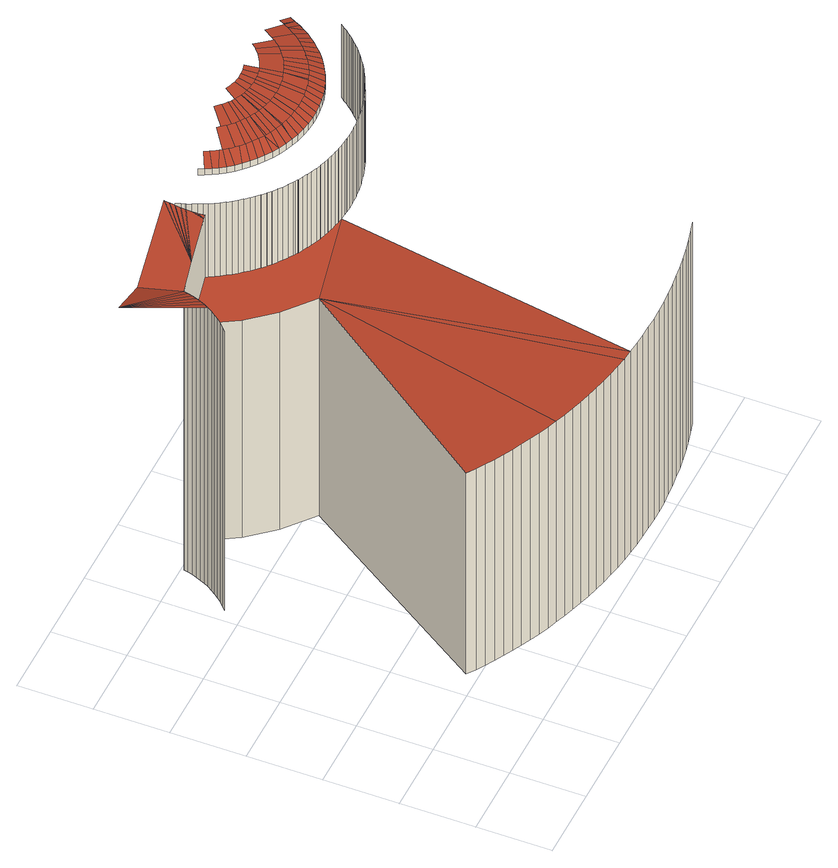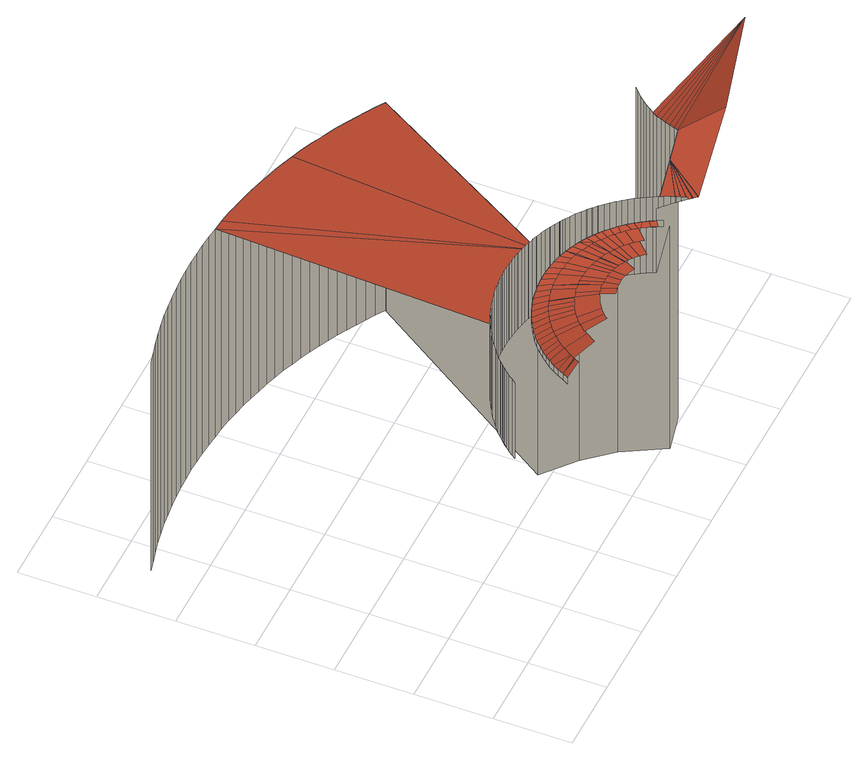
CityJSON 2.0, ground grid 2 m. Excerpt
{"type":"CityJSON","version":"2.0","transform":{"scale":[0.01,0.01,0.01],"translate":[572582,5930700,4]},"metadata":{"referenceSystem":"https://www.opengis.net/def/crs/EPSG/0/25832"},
"CityObjects":{
"building1":{"type":"Building","attributes":{"Grundfläche 2D":"390.780724","Grundhöhe NN":"4.733"},"geometry":[{"type":"MultiSurface","lod":"3","boundaries":[[[0,1,2,3]],[[0,4,1]],[[4,0,3,5]],[[6,4,5,7]],[[8,6,7,9]],[[10,8,9,11]],[[12,10,11,13]],[[14,12,13,15]],[[8,10,12,14,16,17,18,19,20,1,4,6]],[[16,14,15,21]],[[17,16,21,22]],[[23,24,25,26]],[[27,23,26,28]],[[18,17,22,29]],[[30,31,32]],[[33,27,28,34]],[[35,31,30]],[[36,31,35]],[[37,33,34,38]],[[19,18,29,39]],[[1,20,40,2]],[[41,31,36]],[[42,31,43]],[[44,37,38,45]],[[46,31,41]],[[43,31,46]],[[47,19,39,48]],[[32,44,45,49]],[[30,32,49,50]],[[35,30,50,51]],[[52,47,48,53]],[[36,35,51,54]],[[41,36,54,55]],[[46,41,55,56]],[[57,52,53,58]],[[43,46,56,59]],[[60,57,58,61]],[[62,60,61,63]],[[57,60,62,64,65,66,67,20,19,47,52]],[[68,69,42,43]],[[64,62,63,70]],[[65,64,70,71]],[[72,73,74,75]],[[66,65,71,76]],[[77,78,79,80,68,43,59,74,73]],[[81,72,75,82]],[[67,66,76,83]],[[84,85,68]],[[85,86,68]],[[87,84,68]],[[86,88,68]],[[89,87,68]],[[90,89,68]],[[91,69,68]],[[92,90,68]],[[93,67,83,94]],[[80,95,92,68]],[[67,93,20]],[[20,81,82,40]],[[96,93,94,97]],[[98,91,68,88]],[[99,96,97,100]],[[101,95,80]],[[102,101,80]],[[103,102,80]],[[89,104,105,106,107,85,84,87]],[[104,89,90,108]],[[108,90,92,109]],[[109,92,95,110]],[[103,111,112,113,110,95,101,102]],[[103,80,79,114,115]],[[111,103,115,116]],[[78,117,118,119,120,116,115,114,79]],[[121,99,100,122]],[[118,117,123,124]],[[125,126,124,123,127,128]],[[125,128,129,130]],[[130,129,131,132]],[[132,131,133,134]],[[134,133,135,136]],[[136,135,137,138]],[[139,140,138,137,141,142]],[[139,142,143,144]],[[145,146,147,148,144,143,149,150]],[[151,121,122,152]],[[146,145,153,154]],[[154,153,155,156]],[[156,155,157,158]],[[158,157,159,160]],[[160,159,161,162]],[[162,161,163,164]],[[165,151,152,166]],[[164,163,167,168]],[[168,167,169,170]],[[171,172,170,169,173,174]],[[77,73,72,81,20,175,176,177,178,179,180,181,182,183,184,185,186,187,188,189,190,191,192,193,194,195,196,197,198,199,200,201,202,203,174,173,169,167,163,161,159,157,155,153,145,150,149,143,142,141,137,135,133,131,129,128,127,123,117,78]],[[202,204,205,171,174,203]],[[20,93,175]],[[206,165,166,207]],[[204,202,201,208]],[[209,210,211,212]],[[210,213,214,211]],[[215,216,208,201,200,199]],[[213,217,218,214]],[[215,199,198,219]],[[198,197,220,219]],[[197,196,221,220]],[[217,222,223,218]],[[221,196,195,224]],[[222,225,226,223]],[[227,206,207,228]],[[225,229,230,226]],[[231,232,224,195,194,193]],[[223,233,234,218]],[[211,214,235,236,237]],[[231,193,192,238]],[[214,218,234,239,240,235]],[[229,241,242,230]],[[238,192,191,243]],[[223,226,244,245,233]],[[241,246,247,242]],[[188,248,249,250,243,191,190,189]],[[226,230,251,252,253,244]],[[242,254,255,251,230]],[[256,227,228,257]],[[246,258,259,247]],[[248,188,187,260]],[[247,261,262,254,242]],[[260,187,186,263]],[[258,264,265,259]],[[263,186,185,266]],[[259,267,268,261,247]],[[269,270,266,185,184,183]],[[271,272,273,274,275,233,245,244,253,252]],[[276,256,257,277]],[[265,278,279,267,259]],[[280,265,264,281]],[[280,278,265]],[[269,183,182,282]],[[282,182,181,283]],[[281,284,285,280]],[[286,287,254,262,261]],[[288,289,290,271,252,251,255,254,287]],[[178,291,292,293,283,181,180,179]],[[280,294,295,278]],[[296,276,277,297]],[[284,298,299,285]],[[280,285,300,301,294]],[[302,303,267,279,278]],[[291,178,177,304]],[[305,306,286,261,268,267,303]],[[304,177,176,307]],[[278,295,302]],[[285,299,308,309,300]],[[307,176,175,310]],[[311,299,298,312]],[[313,314,302,295,294]],[[311,315,316,299]],[[273,272,271,290,289,317,318,319,320,321]],[[322,323,324,325,310,175,326,327]],[[328,296,297,329]],[[299,316,308]],[[330,331,313,294,301,300]],[[312,332,333,311]],[[289,288,287,286,334,335,336,317]],[[337,338,322]],[[323,322,338,339]],[[340,341,330,300,309,308]],[[339,338,337,342]],[[286,306,305,343,344,334]],[[311,333,345,346,315]],[[305,303,302,314,347,348,343]],[[308,316,340]],[[332,349,350,333]],[[342,337,351,352]],[[353,328,329,354]],[[340,316,355]],[[341,356,330]],[[333,350,357,358,345]],[[352,351,359,360]],[[314,361,347]],[[362,363,364,355,316,315,346,345]],[[361,314,313,331,330,356,365,366]],[[349,367,368,350]],[[360,359,369,370]],[[341,340,371,372,356]],[[370,369,373,374]],[[350,368,375,376,357]],[[377,362,345,358,357,378]],[[379,353,354,380]],[[373,369,381]],[[374,373,381,382]],[[340,355,364,383,371]],[[367,384,385,368]],[[363,362,377,386,383,364]],[[361,366,365,356,372,371,383,387,388,389,390,391,347]],[[378,357,392]],[[368,385,393,394,375]],[[382,381,395,396]],[[397,398,392,357,376,375,394]],[[399,400,396,395,401,402]],[[384,403,404,385]],[[377,378,392,398,405,406,386]],[[407,379,380,408]],[[385,404,409,410,393]],[[383,386,406,411,412,387]],[[413,414,415,416,397,394,393,410,409]],[[397,416,415,417,405,398]],[[418,419,399,402,420,421]],[[403,422,423,404]],[[404,423,424,413,409]],[[406,405,417,425,426,411]],[[415,414,427,417]],[[414,413,428]],[[428,427,414]],[[429,407,408,430]],[[428,413,424,431]],[[432,433,418,421,434,435]],[[422,436,437,423]],[[417,427,438,439,440,425]],[[423,437,441,442,424]],[[428,431,443,444,445,438,427]],[[446,444,443,431,424,442,441,447,448]],[[438,445,449,450,451,439]],[[436,452,453,437]],[[437,453,448,447,441]],[[444,446,449,445]],[[454,455,456,457,432,435,458,459]],[[448,460,446]],[[446,460,461]],[[453,462,463,460,448]],[[452,464,462,453]],[[465,461,460,463]],[[455,454,466,467]],[[468,469,465,463,470]],[[467,466,471,472]],[[462,473,470,463]],[[474,475,449,446,461,465,469,468,476,477,478,479,480,481,482,483,484]],[[464,485,473,462]],[[476,468,470,486,487,477]],[[472,471,488,489]],[[470,473,490,487,486]],[[485,491,490,473]],[[478,477,487,492,493,479]],[[489,488,494,495]],[[487,490,496,493,492]],[[481,497,498,499,500,501,502,482]],[[495,494,503,504]],[[491,505,496,490]],[[506,498,497,481,480,479,493,507,508,509]],[[510,511,504,503,512,513]],[[493,496,514,508,507]],[[505,515,514,496]],[[516,517,518,519,520,521,522,501,500]],[[510,513,523,524]],[[508,514,525,506,509]],[[500,499,498,506,526,527]],[[515,528,525,514]],[[524,523,529,530]],[[506,525,531,527,526]],[[532,520,519,518,517,516,500,527,533,534,535,536,537,538]],[[528,539,531,525]],[[540,541,530,529,542,543]],[[527,531,544,534,533]],[[540,543,545,546]],[[539,547,544,531]],[[534,544,548,536,535]],[[546,545,549,550]],[[536,548,551,538,537]],[[547,552,548,544]],[[553,532,538,554,555]],[[556,557,550,549,558,559]],[[552,560,551,548]],[[556,559,561,562]],[[563,554,538,551]],[[564,561,559]],[[562,561,564,565]],[[560,566,563,551]],[[555,567,568]],[[565,564,569,570]],[[571,569,564]],[[572,554,563]],[[572,573,555,554]],[[570,569,571,574]],[[573,567,555]],[[573,568,567]],[[566,575,572,563]],[[574,571,576,577]],[[578,576,571]],[[573,579,580,568]],[[577,576,578,581]],[[575,582,573,572]],[[583,584,585,586,581,578,587,588]],[[579,573,582,589]],[[584,583,590,591]],[[591,590,592,593]]],"semantics":{"surfaces":[{"type":"WallSurface"},{"type":"RoofSurface"}],"values":[0,1,0,0,0,0,0,0,1,0,0,0,0,0,1,0,1,1,0,0,0,1,1,0,1,1,0,0,0,0,0,0,0,0,0,0,0,0,1,1,0,0,0,0,0,0,0,1,1,1,1,1,1,1,1,0,1,1,0,0,1,0,1,1,1,0,0,0,0,0,1,0,0,0,0,0,0,0,0,0,0,0,0,0,0,0,0,0,0,0,0,0,0,0,0,1,0,1,0,0,0,0,0,0,0,0,0,0,0,0,0,0,0,1,1,0,1,0,0,1,0,0,1,1,0,0,0,1,0,0,0,1,0,1,0,1,0,1,0,0,0,1,1,0,1,0,0,1,1,0,1,0,1,1,0,0,1,1,1,0,0,1,1,0,1,1,0,1,0,1,1,1,1,0,0,0,1,1,1,0,1,1,1,0,0,1,0,1,1,0,1,0,1,0,1,1,1,1,0,1,0,0,1,0,1,1,1,1,0,0,1,1,1,1,1,0,1,0,0,1,1,1,1,1,0,1,1,0,1,1,1,0,1,0,1,0,1,1,0,1,0,1,0,1,0,1,1,0,0,1,0,1,0,1,0,1,1,0,0,1,1,0,0,1,0,0,1,0,1,0,1,0,0,0,1,1,0,0,1,0,1,1,1,0,1,1,0,0,1,1,0,0,0,0,0,0]}}]}
},
"vertices":[
[269,232,747],[270,233,747],[270,233,73],[269,232,73],[292,217,747],[292,217,73],[315,203,747],[315,203,73],[339,189,747],[339,189,73],[363,176,747],[363,176,73],[387,163,747],[387,163,73],[412,151,747],[412,151,73],[438,139,747],[464,127,747],[491,116,747],[518,106,747],[623,772,802],[438,139,73],[464,127,73],[247,859,1009],[235,849,1009],[235,849,73],[247,859,73],[258,870,1009],[258,870,73],[491,116,73],[301,930,1009],[66,1050,1164],[294,918,1009],[268,882,1009],[268,882,73],[307,943,1009],[312,956,1009],[277,893,1009],[277,893,73],[518,106,73],[623,772,73],[317,969,1009],[250,1083,1052],[323,994,1009],[286,905,1009],[286,905,73],[320,982,1009],[545,96,747],[545,96,73],[294,918,73],[301,930,73],[307,943,73],[573,87,747],[573,87,73],[312,956,73],[317,969,73],[320,982,73],[601,79,747],[601,79,73],[323,994,73],[630,71,747],[630,71,73],[659,64,747],[659,64,73],[688,57,747],[718,52,747],[747,46,747],[778,42,747],[420,1016,1009],[547,1144,1052],[688,57,73],[718,52,73],[480,911,802],[420,1016,802],[420,1016,73],[480,911,73],[747,46,73],[569,1049,802],[581,1052,802],[581,1052,1009],[569,1049,1009],[541,840,802],[541,840,73],[778,42,73],[554,1118,1040],[554,1119,1041],[551,1130,1046],[558,1106,1035],[550,1131,1046],[558,1105,1034],[562,1094,1029],[547,1143,1052],[563,1093,1028],[808,39,747],[808,39,73],[567,1081,1023],[839,36,747],[839,36,73],[550,1133,1047],[869,34,747],[869,34,73],[568,1080,1022],[573,1069,1017],[573,1068,1016],[558,1105,1047],[558,1106,1047],[554,1118,1047],[554,1119,1047],[562,1094,1047],[563,1093,1047],[567,1081,1047],[573,1068,1047],[573,1069,1047],[568,1080,1047],[579,1055,1010],[579,1056,1011],[579,1056,1047],[584,1045,802],[584,1045,1047],[581,1052,1047],[579,1055,1047],[900,33,747],[900,33,73],[592,1032,802],[592,1032,1047],[599,1020,1047],[592,1031,1047],[592,1031,802],[599,1020,802],[599,1019,802],[599,1019,1047],[607,1008,802],[607,1008,1047],[607,1007,802],[607,1007,1047],[615,996,802],[615,996,1047],[615,995,802],[615,995,1047],[624,984,1047],[623,985,1047],[623,985,802],[624,984,802],[633,974,802],[633,974,1047],[643,962,802],[643,962,1047],[642,963,1047],[633,973,1047],[633,973,802],[642,963,802],[931,32,747],[931,32,73],[652,952,802],[652,952,1047],[662,942,802],[662,942,1047],[663,941,802],[663,941,1047],[673,932,802],[673,932,1047],[674,931,802],[674,931,1047],[684,922,802],[684,922,1047],[962,32,747],[962,32,73],[685,922,802],[685,922,1047],[696,913,802],[696,913,1047],[708,904,1047],[697,913,1047],[697,913,802],[708,904,802],[893,832,802],[881,834,802],[880,834,802],[867,837,802],[866,837,802],[853,839,802],[852,840,802],[839,843,802],[838,843,802],[826,847,802],[825,847,802],[812,851,802],[811,851,802],[798,856,802],[797,856,802],[785,861,802],[784,862,802],[772,867,802],[771,868,802],[759,874,802],[758,874,802],[746,880,802],[745,881,802],[744,882,802],[738,885,802],[733,888,802],[732,888,802],[721,896,802],[720,896,802],[721,896,1047],[720,896,1047],[993,33,747],[993,33,73],[732,888,1047],[664,1107,1047],[671,1092,1047],[671,1092,1067],[664,1107,1067],[679,1077,1047],[679,1077,1067],[738,885,1047],[733,888,1047],[689,1062,1047],[689,1062,1067],[744,882,1047],[745,881,1047],[746,880,1047],[699,1047,1047],[699,1047,1067],[758,874,1047],[711,1032,1047],[711,1032,1067],[1024,36,747],[1024,36,73],[724,1018,1047],[724,1018,1067],[771,868,1047],[759,874,1047],[730,1072,1087],[726,1077,1087],[713,1098,1087],[710,1103,1087],[706,1111,1087],[772,867,1047],[721,1085,1087],[718,1090,1087],[739,1004,1047],[739,1004,1067],[784,862,1047],[740,1060,1087],[736,1064,1087],[754,991,1047],[754,991,1067],[798,856,1047],[797,856,1047],[785,861,1047],[758,1040,1087],[750,1048,1087],[746,1052,1087],[770,1029,1087],[762,1036,1087],[1056,38,747],[1056,38,73],[771,979,1047],[771,979,1067],[811,851,1047],[784,1018,1087],[775,1025,1087],[812,851,1047],[789,967,1047],[789,967,1067],[825,847,1047],[799,1008,1087],[789,1015,1087],[838,843,1047],[826,847,1047],[793,1089,1105],[791,1092,1105],[785,1099,1105],[783,1101,1105],[777,1108,1105],[1087,42,747],[1087,42,73],[814,998,1087],[803,1005,1087],[807,957,1067],[807,957,1047],[839,843,1047],[852,840,1047],[827,948,1047],[827,948,1067],[820,1065,1105],[812,1072,1105],[810,1073,1105],[802,1080,1105],[800,1082,1105],[867,837,1047],[866,837,1047],[853,839,1047],[830,990,1087],[819,996,1087],[1118,46,747],[1118,46,73],[847,941,1047],[847,941,1067],[847,983,1087],[835,988,1087],[844,1050,1105],[834,1056,1105],[880,834,1047],[832,1057,1105],[822,1063,1105],[881,834,1047],[865,976,1087],[852,981,1087],[893,832,1047],[868,934,1067],[868,934,1047],[857,1043,1105],[846,1049,1105],[883,972,1087],[869,975,1087],[841,1123,1118],[840,1125,1118],[835,1130,1118],[834,1131,1118],[829,1137,1118],[908,831,802],[908,831,1047],[907,831,1047],[894,832,1047],[894,832,802],[907,831,802],[1149,51,747],[1149,51,73],[870,1038,1105],[858,1043,1105],[890,930,1047],[890,930,1067],[855,1112,1118],[848,1117,1118],[847,1118,1118],[921,830,802],[920,830,802],[920,830,1047],[884,1033,1105],[871,1037,1105],[921,830,1047],[863,1106,1118],[856,1111,1118],[901,968,1087],[887,971,1087],[871,1101,1118],[864,1106,1118],[912,926,1047],[912,926,1067],[934,829,802],[934,829,1047],[1179,57,747],[1179,57,73],[885,1033,1105],[890,1092,1118],[920,966,1087],[906,967,1087],[948,829,802],[948,829,1047],[872,1101,1118],[912,1026,1105],[899,1029,1105],[898,1029,1105],[881,1096,1118],[881,1097,1118],[934,925,1047],[934,925,1067],[960,830,802],[960,830,1047],[900,1089,1118],[891,1092,1118],[961,830,802],[961,830,1047],[939,964,1087],[924,965,1087],[913,1026,1105],[927,1025,1105],[1210,64,747],[1210,64,73],[974,830,802],[974,830,1047],[910,1086,1118],[956,925,1047],[956,925,1067],[920,1084,1118],[919,1122,1124],[912,1125,1124],[904,1127,1124],[897,1130,1124],[890,1133,1124],[928,1025,1105],[958,965,1087],[943,964,1087],[986,832,802],[986,832,1047],[943,1024,1105],[942,1024,1105],[999,833,1047],[987,832,1047],[987,832,802],[999,833,802],[978,927,1047],[978,927,1067],[942,1082,1118],[931,1083,1118],[1240,72,747],[1240,72,73],[977,966,1087],[962,965,1087],[935,1120,1124],[927,1121,1124],[981,967,1087],[971,1026,1105],[958,1024,1105],[957,1024,1105],[952,1083,1118],[1024,837,1047],[1000,833,1047],[1000,833,802],[1024,837,802],[999,930,1047],[999,930,1067],[995,969,1087],[951,1120,1124],[943,1120,1124],[963,1083,1118],[972,1026,1105],[1271,80,747],[1271,80,73],[985,1028,1105],[1047,843,1047],[1026,838,1047],[1026,838,802],[1047,843,802],[1021,934,1047],[1021,934,1067],[973,1085,1118],[966,1122,1124],[958,1121,1124],[1013,973,1087],[999,970,1087],[986,1028,1105],[999,1031,1105],[983,1087,1118],[1013,1036,1105],[1016,974,1087],[1030,979,1087],[993,1090,1118],[981,1126,1124],[974,1124,1124],[1041,940,1047],[1041,940,1067],[1072,850,802],[1072,850,1047],[1070,850,1047],[1049,843,1047],[1049,843,802],[1070,850,802],[1034,980,1087],[1014,1036,1105],[1061,948,1067],[1047,985,1087],[1061,948,1047],[1026,1041,1105],[1092,857,802],[1092,857,1047],[1038,1046,1105],[1027,1041,1105],[1063,992,1087],[1093,858,802],[1093,858,1047],[1080,956,1067],[1011,1098,1118],[1002,1094,1118],[1039,1047,1105],[1050,1053,1105],[1051,1053,1105],[1061,1060,1105],[1062,1061,1105],[1071,1067,1105],[1035,1113,1118],[1028,1108,1118],[1020,1103,1118],[1080,956,1047],[1066,994,1087],[1079,1000,1087],[1112,866,802],[1112,866,1047],[1097,966,1067],[1097,966,1047],[1081,1002,1087],[1093,1009,1087],[1131,875,802],[1131,875,1047],[1114,976,1067],[1072,1068,1105],[1081,1075,1105],[1082,1076,1105],[1090,1083,1105],[1049,1125,1118],[1042,1119,1118],[1133,876,802],[1133,876,1047],[1114,976,1047],[1119,1029,1087],[1095,1011,1087],[1106,1019,1087],[1109,1021,1087],[1153,887,1047],[1134,877,1047],[1134,877,802],[1153,887,802],[1130,987,1067],[1130,987,1047],[1091,1084,1105],[1098,1092,1105],[1099,1093,1105],[1106,1101,1105],[1106,1102,1105],[1060,1138,1118],[1055,1131,1118],[1154,888,802],[1154,888,1047],[1145,999,1067],[1121,1031,1087],[1131,1040,1087],[1145,999,1047],[1173,900,802],[1173,900,1047],[1158,1012,1067],[1112,1110,1105],[1132,1042,1087],[1142,1051,1087],[1143,1053,1087],[1151,1062,1087],[1153,1064,1087],[1160,1074,1087],[1158,1012,1047],[1192,914,1047],[1174,901,1047],[1174,901,802],[1192,914,802],[1171,1025,1067],[1194,916,802],[1194,916,1047],[1171,1025,1047],[1182,1038,1067],[1212,930,802],[1212,930,1047],[1193,1051,1067],[1182,1038,1047],[1129,1136,1105],[1175,1097,1087],[1181,1108,1087],[1221,939,1047],[1213,931,1047],[1213,931,802],[1221,939,802],[1193,1051,1047],[1222,940,802],[1222,940,1047],[1202,1065,1067],[1230,948,802],[1230,948,1047],[1202,1065,1047],[1182,1109,1087],[1183,1111,1087],[1231,949,802],[1231,949,1047],[1240,957,802],[1211,1080,1067],[1219,1096,1067],[1240,957,1047],[1211,1080,1047],[1240,958,802],[1240,958,1047],[1248,967,802],[1227,1112,1067],[1189,1123,1087],[1248,967,1047],[1219,1096,1047],[1258,978,802],[1258,978,1047],[1257,977,1047],[1249,968,1047],[1249,968,802],[1257,977,802],[1227,1112,1047],[1265,988,802],[1265,988,1047],[1274,999,802],[1274,999,1047]
]}
